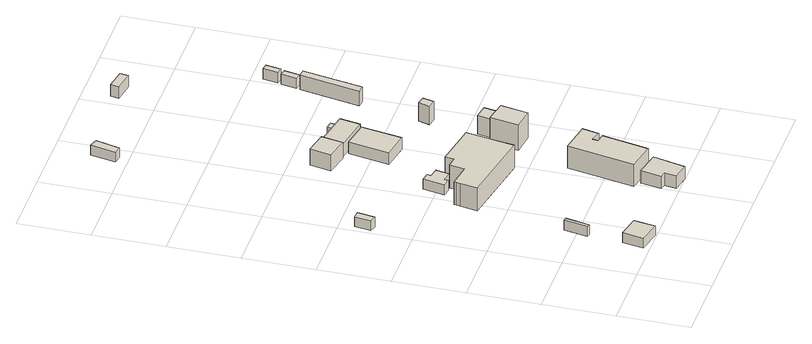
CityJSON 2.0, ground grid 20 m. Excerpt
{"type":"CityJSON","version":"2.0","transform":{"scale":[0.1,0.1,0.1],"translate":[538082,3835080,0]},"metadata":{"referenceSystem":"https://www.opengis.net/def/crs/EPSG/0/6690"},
"CityObjects":{
"building1":{"type":"Building","attributes":{"計測周辺長":25.28,"1/2500図郭":64,"区名":"此花区","町丁目名称":"梅町２丁目","街区番号":5,"class":"3001","usage":"431","storeysAboveGround":1,"BuildingDetailAttribute.buildingRoofEdgeArea":39.9,"BuildingDetailAttribute.buildingStructureType":"603","BuildingDetailAttribute.buildingStructureOrgType":"3","BuildingDetailAttribute.detailedUsage":"1720","BuildingDetailAttribute.specifiedBuildingCoverageRate":0.6,"BuildingDetailAttribute.surveyYear":2017,"BuildingTsunamiRiskAttribute.description":"1","BuildingTsunamiRiskAttribute.rank":"2","BuildingTsunamiRiskAttribute.depth":2.78,"BuildingHighTideRiskAttribute.description":"1","BuildingHighTideRiskAttribute.rank":"4","BuildingHighTideRiskAttribute.depth":5.55,"BuildingIDAttribute.prefecture":"27","BuildingIDAttribute.city":"27104"},"geometry":[{"type":"Solid","lod":"1","boundaries":[[[[0,1,2,3]],[[2,4,5,3]],[[1,6,4,2]],[[0,7,6,1]],[[3,5,7,0]],[[4,6,7,5]]]]}]},
"building2":{"type":"Building","attributes":{"class":"3001","BuildingDetailAttribute.specifiedBuildingCoverageRate":0.6,"BuildingDetailAttribute.surveyYear":2017,"BuildingTsunamiRiskAttribute.description":"1","BuildingTsunamiRiskAttribute.rank":"2","BuildingTsunamiRiskAttribute.depth":2.22,"BuildingHighTideRiskAttribute.description":"1","BuildingHighTideRiskAttribute.rank":"3","BuildingHighTideRiskAttribute.depth":4.99,"BuildingIDAttribute.prefecture":"27","BuildingIDAttribute.city":"27104"},"geometry":[{"type":"Solid","lod":"1","boundaries":[[[[8,9,10,11]],[[10,12,13,11]],[[9,14,12,10]],[[8,15,14,9]],[[11,13,15,8]],[[12,14,15,13]]]]}]},
"building3":{"type":"Building","attributes":{"計測周辺長":14.23,"1/2500図郭":64,"区名":"此花区","町丁目名称":"梅町２丁目","街区番号":5,"class":"3001","usage":"431","storeysAboveGround":1,"BuildingDetailAttribute.buildingRoofEdgeArea":10.69,"BuildingDetailAttribute.buildingStructureType":"610","BuildingDetailAttribute.buildingStructureOrgType":"2","BuildingDetailAttribute.detailedUsage":"1720","BuildingDetailAttribute.specifiedBuildingCoverageRate":0.6,"BuildingDetailAttribute.surveyYear":2017,"BuildingTsunamiRiskAttribute.description":"1","BuildingTsunamiRiskAttribute.rank":"2","BuildingTsunamiRiskAttribute.depth":2.41,"BuildingHighTideRiskAttribute.description":"1","BuildingHighTideRiskAttribute.rank":"3","BuildingHighTideRiskAttribute.depth":4,"BuildingIDAttribute.prefecture":"27","BuildingIDAttribute.city":"27104"},"geometry":[{"type":"Solid","lod":"1","boundaries":[[[[16,17,18,19]],[[18,20,21,19]],[[17,22,20,18]],[[16,23,22,17]],[[19,21,23,16]],[[20,22,23,21]]]]}]},
"building4":{"type":"Building","attributes":{"class":"3001","measuredHeight":3.1,"BuildingDetailAttribute.specifiedBuildingCoverageRate":0.6,"BuildingDetailAttribute.surveyYear":2017,"BuildingTsunamiRiskAttribute.description":"1","BuildingTsunamiRiskAttribute.rank":"3","BuildingTsunamiRiskAttribute.depth":3.03,"BuildingHighTideRiskAttribute.description":"1","BuildingHighTideRiskAttribute.rank":"4","BuildingHighTideRiskAttribute.depth":5.8,"BuildingIDAttribute.prefecture":"27","BuildingIDAttribute.city":"27104"},"geometry":[{"type":"Solid","lod":"1","boundaries":[[[[24,25,26,27,28,29,30,31]],[[30,32,33,31]],[[29,34,32,30]],[[28,35,34,29]],[[27,36,35,28]],[[26,37,36,27]],[[25,38,37,26]],[[24,39,38,25]],[[31,33,39,24]],[[32,34,35,36,37,38,39,33]]]]}]},
"building5":{"type":"Building","attributes":{"計測周辺長":71.61,"1/2500図郭":64,"区名":"此花区","町丁目名称":"梅町２丁目","街区番号":5,"class":"3001","usage":"431","measuredHeight":7,"storeysAboveGround":2,"BuildingDetailAttribute.buildingRoofEdgeArea":249.33,"BuildingDetailAttribute.buildingStructureType":"610","BuildingDetailAttribute.buildingStructureOrgType":"2","BuildingDetailAttribute.detailedUsage":"1720","BuildingDetailAttribute.specifiedBuildingCoverageRate":0.6,"BuildingDetailAttribute.surveyYear":2017,"BuildingTsunamiRiskAttribute.description":"1","BuildingTsunamiRiskAttribute.rank":"2","BuildingTsunamiRiskAttribute.depth":2.98,"BuildingHighTideRiskAttribute.description":"1","BuildingHighTideRiskAttribute.rank":"4","BuildingHighTideRiskAttribute.depth":5.75,"BuildingIDAttribute.prefecture":"27","BuildingIDAttribute.city":"27104"},"geometry":[{"type":"Solid","lod":"1","boundaries":[[[[40,41,42,43,44,45,46,47,48,49,50,51]],[[50,52,53,51]],[[49,54,52,50]],[[48,55,54,49]],[[47,56,55,48]],[[46,57,56,47]],[[45,58,57,46]],[[44,59,58,45]],[[43,60,59,44]],[[42,61,60,43]],[[41,62,61,42]],[[40,63,62,41]],[[51,53,63,40]],[[52,54,55,56,57,58,59,60,61,62,63,53]]]]}]},
"building6":{"type":"Building","attributes":{"計測周辺長":32.28,"1/2500図郭":64,"区名":"此花区","町丁目名称":"梅町２丁目","街区番号":5,"class":"3001","usage":"431","measuredHeight":3.9,"storeysAboveGround":1,"BuildingDetailAttribute.buildingRoofEdgeArea":58.72,"BuildingDetailAttribute.buildingStructureType":"610","BuildingDetailAttribute.buildingStructureOrgType":"2","BuildingDetailAttribute.detailedUsage":"1720","BuildingDetailAttribute.specifiedBuildingCoverageRate":0.6,"BuildingDetailAttribute.surveyYear":2017,"BuildingTsunamiRiskAttribute.description":"1","BuildingTsunamiRiskAttribute.rank":"2","BuildingTsunamiRiskAttribute.depth":2.8,"BuildingHighTideRiskAttribute.description":"1","BuildingHighTideRiskAttribute.rank":"4","BuildingHighTideRiskAttribute.depth":5.56,"BuildingIDAttribute.prefecture":"27","BuildingIDAttribute.city":"27104"},"geometry":[{"type":"Solid","lod":"1","boundaries":[[[[64,65,66,67,68,69]],[[68,70,71,69]],[[67,72,70,68]],[[66,73,72,67]],[[65,74,73,66]],[[64,75,74,65]],[[69,71,75,64]],[[70,72,73,74,75,71]]]]}]},
"building7":{"type":"Building","attributes":{"計測周辺長":61.29,"1/2500図郭":64,"区名":"此花区","町丁目名称":"梅町２丁目","街区番号":5,"class":"3001","usage":"431","measuredHeight":6.8,"storeysAboveGround":2,"BuildingDetailAttribute.buildingRoofEdgeArea":157.75,"BuildingDetailAttribute.buildingStructureType":"610","BuildingDetailAttribute.buildingStructureOrgType":"2","BuildingDetailAttribute.detailedUsage":"1720","BuildingDetailAttribute.specifiedBuildingCoverageRate":0.6,"BuildingDetailAttribute.surveyYear":2017,"BuildingTsunamiRiskAttribute.description":"1","BuildingTsunamiRiskAttribute.rank":"2","BuildingTsunamiRiskAttribute.depth":2.66,"BuildingHighTideRiskAttribute.description":"1","BuildingHighTideRiskAttribute.rank":"4","BuildingHighTideRiskAttribute.depth":5.42,"BuildingIDAttribute.prefecture":"27","BuildingIDAttribute.city":"27104"},"geometry":[{"type":"Solid","lod":"1","boundaries":[[[[76,77,78,79,80,81,82,83]],[[82,84,85,83]],[[81,86,84,82]],[[80,87,86,81]],[[79,88,87,80]],[[78,89,88,79]],[[77,90,89,78]],[[76,91,90,77]],[[83,85,91,76]],[[84,86,87,88,89,90,91,85]]]]}]},
"building8":{"type":"Building","attributes":{"計測周辺長":25.26,"1/2500図郭":64,"区名":"此花区","町丁目名称":"梅町２丁目","街区番号":5,"class":"3001","usage":"431","measuredHeight":5.1,"storeysAboveGround":1,"BuildingDetailAttribute.buildingRoofEdgeArea":39.84,"BuildingDetailAttribute.buildingStructureType":"610","BuildingDetailAttribute.buildingStructureOrgType":"2","BuildingDetailAttribute.detailedUsage":"1720","BuildingDetailAttribute.specifiedBuildingCoverageRate":0.6,"BuildingDetailAttribute.surveyYear":2017,"BuildingTsunamiRiskAttribute.description":"1","BuildingTsunamiRiskAttribute.rank":"2","BuildingTsunamiRiskAttribute.depth":2.7,"BuildingHighTideRiskAttribute.description":"1","BuildingHighTideRiskAttribute.rank":"4","BuildingHighTideRiskAttribute.depth":5.47,"BuildingIDAttribute.prefecture":"27","BuildingIDAttribute.city":"27104"},"geometry":[{"type":"Solid","lod":"1","boundaries":[[[[92,93,94,95]],[[94,96,97,95]],[[93,98,96,94]],[[92,99,98,93]],[[95,97,99,92]],[[96,98,99,97]]]]}]},
"building9":{"type":"Building","attributes":{"計測周辺長":19.05,"1/2500図郭":64,"区名":"此花区","町丁目名称":"梅町２丁目","街区番号":5,"class":"3001","usage":"431","storeysAboveGround":1,"BuildingDetailAttribute.buildingRoofEdgeArea":17.34,"BuildingDetailAttribute.buildingStructureType":"610","BuildingDetailAttribute.buildingStructureOrgType":"2","BuildingDetailAttribute.detailedUsage":"1720","BuildingDetailAttribute.specifiedBuildingCoverageRate":0.6,"BuildingDetailAttribute.surveyYear":2017,"BuildingTsunamiRiskAttribute.description":"1","BuildingTsunamiRiskAttribute.rank":"2","BuildingTsunamiRiskAttribute.depth":2.28,"BuildingHighTideRiskAttribute.description":"1","BuildingHighTideRiskAttribute.rank":"3","BuildingHighTideRiskAttribute.depth":4,"BuildingIDAttribute.prefecture":"27","BuildingIDAttribute.city":"27104"},"geometry":[{"type":"Solid","lod":"1","boundaries":[[[[100,101,102,103]],[[102,104,105,103]],[[101,106,104,102]],[[100,107,106,101]],[[103,105,107,100]],[[104,106,107,105]]]]}]},
"building10":{"type":"Building","attributes":{"計測周辺長":38.65,"1/2500図郭":64,"区名":"此花区","町丁目名称":"梅町２丁目","街区番号":5,"class":"3003","usage":"431","measuredHeight":3.6,"storeysAboveGround":1,"BuildingDetailAttribute.buildingRoofEdgeArea":89.83,"BuildingDetailAttribute.buildingStructureType":"610","BuildingDetailAttribute.buildingStructureOrgType":"2","BuildingDetailAttribute.detailedUsage":"1720","BuildingDetailAttribute.specifiedBuildingCoverageRate":0.6,"BuildingDetailAttribute.surveyYear":2017,"BuildingTsunamiRiskAttribute.description":"1","BuildingTsunamiRiskAttribute.rank":"2","BuildingTsunamiRiskAttribute.depth":2.9,"BuildingHighTideRiskAttribute.description":"1","BuildingHighTideRiskAttribute.rank":"4","BuildingHighTideRiskAttribute.depth":5.67,"BuildingIDAttribute.prefecture":"27","BuildingIDAttribute.city":"27104"},"geometry":[{"type":"Solid","lod":"1","boundaries":[[[[108,109,110,111]],[[110,112,113,111]],[[109,114,112,110]],[[108,115,114,109]],[[111,113,115,108]],[[112,114,115,113]]]]}]},
"building11":{"type":"Building","attributes":{"計測周辺長":33.17,"1/2500図郭":64,"区名":"此花区","町丁目名称":"梅町２丁目","街区番号":5,"class":"3003","usage":"431","measuredHeight":3.7,"storeysAboveGround":1,"BuildingDetailAttribute.buildingRoofEdgeArea":62.59,"BuildingDetailAttribute.buildingStructureType":"610","BuildingDetailAttribute.buildingStructureOrgType":"2","BuildingDetailAttribute.detailedUsage":"1720","BuildingDetailAttribute.specifiedBuildingCoverageRate":0.6,"BuildingDetailAttribute.surveyYear":2017,"BuildingTsunamiRiskAttribute.description":"1","BuildingTsunamiRiskAttribute.rank":"2","BuildingTsunamiRiskAttribute.depth":2.73,"BuildingHighTideRiskAttribute.description":"1","BuildingHighTideRiskAttribute.rank":"4","BuildingHighTideRiskAttribute.depth":5.5,"BuildingIDAttribute.prefecture":"27","BuildingIDAttribute.city":"27104"},"geometry":[{"type":"Solid","lod":"1","boundaries":[[[[116,117,118,119]],[[118,120,121,119]],[[117,122,120,118]],[[116,123,122,117]],[[119,121,123,116]],[[120,122,123,121]]]]}]},
"building12":{"type":"Building","attributes":{"計測周辺長":28.74,"1/2500図郭":64,"区名":"此花区","町丁目名称":"梅町２丁目","街区番号":5,"class":"3001","usage":"431","measuredHeight":7.8,"storeysAboveGround":2,"BuildingDetailAttribute.buildingRoofEdgeArea":50.89,"BuildingDetailAttribute.buildingStructureType":"610","BuildingDetailAttribute.buildingStructureOrgType":"2","BuildingDetailAttribute.detailedUsage":"1720","BuildingDetailAttribute.specifiedBuildingCoverageRate":0.6,"BuildingDetailAttribute.surveyYear":2017,"BuildingTsunamiRiskAttribute.description":"1","BuildingTsunamiRiskAttribute.rank":"2","BuildingTsunamiRiskAttribute.depth":2.91,"BuildingHighTideRiskAttribute.description":"1","BuildingHighTideRiskAttribute.rank":"4","BuildingHighTideRiskAttribute.depth":5.67,"BuildingIDAttribute.prefecture":"27","BuildingIDAttribute.city":"27104"},"geometry":[{"type":"Solid","lod":"1","boundaries":[[[[124,125,126,127,128]],[[127,129,130,128]],[[126,131,129,127]],[[125,132,131,126]],[[124,133,132,125]],[[128,130,133,124]],[[129,131,132,133,130]]]]}]},
"building13":{"type":"Building","attributes":{"class":"3001","BuildingDetailAttribute.specifiedBuildingCoverageRate":0.6,"BuildingDetailAttribute.surveyYear":2017,"BuildingTsunamiRiskAttribute.description":"1","BuildingTsunamiRiskAttribute.rank":"2","BuildingTsunamiRiskAttribute.depth":2.73,"BuildingHighTideRiskAttribute.description":"1","BuildingHighTideRiskAttribute.rank":"4","BuildingHighTideRiskAttribute.depth":5.5,"BuildingIDAttribute.prefecture":"27","BuildingIDAttribute.city":"27104"},"geometry":[{"type":"Solid","lod":"1","boundaries":[[[[134,135,136,137]],[[136,138,139,137]],[[135,140,138,136]],[[134,141,140,135]],[[137,139,141,134]],[[138,140,141,139]]]]}]},
"building14":{"type":"Building","attributes":{"計測周辺長":17.68,"1/2500図郭":64,"区名":"此花区","町丁目名称":"梅町２丁目","街区番号":5,"class":"3001","usage":"431","measuredHeight":5.7,"storeysAboveGround":1,"BuildingDetailAttribute.buildingRoofEdgeArea":19.42,"BuildingDetailAttribute.buildingStructureType":"610","BuildingDetailAttribute.buildingStructureOrgType":"2","BuildingDetailAttribute.detailedUsage":"1720","BuildingDetailAttribute.specifiedBuildingCoverageRate":0.6,"BuildingDetailAttribute.surveyYear":2017,"BuildingTsunamiRiskAttribute.description":"1","BuildingTsunamiRiskAttribute.rank":"2","BuildingTsunamiRiskAttribute.depth":2.91,"BuildingHighTideRiskAttribute.description":"1","BuildingHighTideRiskAttribute.rank":"4","BuildingHighTideRiskAttribute.depth":5.67,"BuildingIDAttribute.prefecture":"27","BuildingIDAttribute.city":"27104"},"geometry":[{"type":"Solid","lod":"1","boundaries":[[[[142,143,128,127]],[[128,144,145,127]],[[143,146,144,128]],[[142,147,146,143]],[[127,145,147,142]],[[144,146,147,145]]]]}]},
"building15":{"type":"Building","attributes":{"計測周辺長":11.59,"1/2500図郭":64,"区名":"此花区","町丁目名称":"梅町２丁目","街区番号":5,"class":"3001","usage":"431","measuredHeight":5.7,"storeysAboveGround":1,"BuildingDetailAttribute.buildingRoofEdgeArea":8.16,"BuildingDetailAttribute.buildingStructureType":"610","BuildingDetailAttribute.buildingStructureOrgType":"2","BuildingDetailAttribute.detailedUsage":"1720","BuildingDetailAttribute.specifiedBuildingCoverageRate":0.6,"BuildingDetailAttribute.surveyYear":2017,"BuildingTsunamiRiskAttribute.description":"1","BuildingTsunamiRiskAttribute.rank":"2","BuildingTsunamiRiskAttribute.depth":2.81,"BuildingHighTideRiskAttribute.description":"1","BuildingHighTideRiskAttribute.rank":"4","BuildingHighTideRiskAttribute.depth":5.57,"BuildingIDAttribute.prefecture":"27","BuildingIDAttribute.city":"27104"},"geometry":[{"type":"Solid","lod":"1","boundaries":[[[[148,149,150,151]],[[150,152,153,151]],[[149,154,152,150]],[[148,155,154,149]],[[151,153,155,148]],[[152,154,155,153]]]]}]},
"building16":{"type":"Building","attributes":{"計測周辺長":38.45,"1/2500図郭":64,"区名":"此花区","町丁目名称":"梅町２丁目","街区番号":5,"class":"3001","usage":"431","measuredHeight":4.4,"storeysAboveGround":1,"BuildingDetailAttribute.buildingRoofEdgeArea":36.44,"BuildingDetailAttribute.buildingStructureType":"610","BuildingDetailAttribute.buildingStructureOrgType":"2","BuildingDetailAttribute.detailedUsage":"1730","BuildingDetailAttribute.specifiedBuildingCoverageRate":0.6,"BuildingDetailAttribute.surveyYear":2017,"BuildingTsunamiRiskAttribute.description":"1","BuildingTsunamiRiskAttribute.rank":"2","BuildingTsunamiRiskAttribute.depth":2.76,"BuildingHighTideRiskAttribute.description":"1","BuildingHighTideRiskAttribute.rank":"4","BuildingHighTideRiskAttribute.depth":5.52,"BuildingIDAttribute.prefecture":"27","BuildingIDAttribute.city":"27104"},"geometry":[{"type":"Solid","lod":"1","boundaries":[[[[156,157,158,159]],[[158,160,161,159]],[[157,162,160,158]],[[156,163,162,157]],[[159,161,163,156]],[[160,162,163,161]]]]}]},
"building17":{"type":"Building","attributes":{"class":"3001","measuredHeight":3.5,"BuildingDetailAttribute.specifiedBuildingCoverageRate":0.6,"BuildingDetailAttribute.surveyYear":2017,"BuildingTsunamiRiskAttribute.description":"1","BuildingTsunamiRiskAttribute.rank":"2","BuildingTsunamiRiskAttribute.depth":2.45,"BuildingHighTideRiskAttribute.description":"1","BuildingHighTideRiskAttribute.rank":"4","BuildingHighTideRiskAttribute.depth":5.22,"BuildingIDAttribute.prefecture":"27","BuildingIDAttribute.city":"27104"},"geometry":[{"type":"Solid","lod":"1","boundaries":[[[[164,165,166,167]],[[166,168,169,167]],[[165,170,168,166]],[[164,171,170,165]],[[167,169,171,164]],[[168,170,171,169]]]]}]},
"building18":{"type":"Building","attributes":{"計測周辺長":12.36,"1/2500図郭":64,"区名":"此花区","町丁目名称":"梅町２丁目","街区番号":5,"class":"3001","usage":"454","measuredHeight":3,"storeysAboveGround":1,"BuildingDetailAttribute.buildingRoofEdgeArea":7.98,"BuildingDetailAttribute.buildingStructureType":"610","BuildingDetailAttribute.buildingStructureOrgType":"2","BuildingDetailAttribute.detailedUsage":"1930","BuildingDetailAttribute.specifiedBuildingCoverageRate":0.6,"BuildingDetailAttribute.surveyYear":2017,"BuildingTsunamiRiskAttribute.description":"1","BuildingTsunamiRiskAttribute.rank":"2","BuildingTsunamiRiskAttribute.depth":2.72,"BuildingHighTideRiskAttribute.description":"1","BuildingHighTideRiskAttribute.rank":"4","BuildingHighTideRiskAttribute.depth":5.48,"BuildingIDAttribute.prefecture":"27","BuildingIDAttribute.city":"27104"},"geometry":[{"type":"Solid","lod":"1","boundaries":[[[[172,173,174,175]],[[174,176,177,175]],[[173,178,176,174]],[[172,179,178,173]],[[175,177,179,172]],[[176,178,179,177]]]]}]},
"building19":{"type":"Building","attributes":{"計測周辺長":12.21,"1/2500図郭":64,"区名":"此花区","町丁目名称":"梅町２丁目","街区番号":5,"class":"3001","usage":"454","measuredHeight":3.3,"storeysAboveGround":1,"BuildingDetailAttribute.buildingRoofEdgeArea":7.6,"BuildingDetailAttribute.buildingStructureType":"610","BuildingDetailAttribute.buildingStructureOrgType":"2","BuildingDetailAttribute.detailedUsage":"1930","BuildingDetailAttribute.specifiedBuildingCoverageRate":0.6,"BuildingDetailAttribute.surveyYear":2017,"BuildingTsunamiRiskAttribute.description":"1","BuildingTsunamiRiskAttribute.rank":"2","BuildingTsunamiRiskAttribute.depth":2.72,"BuildingHighTideRiskAttribute.description":"1","BuildingHighTideRiskAttribute.rank":"4","BuildingHighTideRiskAttribute.depth":5.48,"BuildingIDAttribute.prefecture":"27","BuildingIDAttribute.city":"27104"},"geometry":[{"type":"Solid","lod":"1","boundaries":[[[[180,181,182,183]],[[182,184,185,183]],[[181,186,184,182]],[[180,187,186,181]],[[183,185,187,180]],[[184,186,187,185]]]]}]}
},
"vertices":[
[121,17,5],[132,77,5],[195,64,5],[185,3,5],[195,64,35],[185,3,35],[132,77,35],[121,17,35],
[135,171,5],[148,237,5],[158,235,5],[145,168,5],[158,235,35],[145,168,35],[148,237,35],[135,171,35],
[7,712,8],[14,759,8],[36,757,8],[27,707,8],[36,757,38],[27,707,38],[14,759,38],[7,712,38],
[225,577,3],[236,637,3],[260,633,3],[258,622,3],[285,617,3],[278,579,3],[250,584,3],[248,573,3],[250,584,34],[248,573,34],[278,579,34],[285,617,34],[258,622,34],[260,633,34],[236,637,34],[225,577,34],
[188,541,3],[253,532,3],[260,574,3],[290,570,3],[293,595,3],[418,573,3],[405,500,3],[403,490,3],[394,438,3],[176,476,3],[185,525,3],[187,535,3],[185,525,73],[187,535,73],[176,476,73],[394,438,73],[403,490,73],[405,500,73],[418,573,73],[293,595,73],[290,570,73],[260,574,73],[253,532,73],[188,541,73],
[413,11,4],[418,44,4],[401,48,4],[412,106,4],[483,92,4],[461,2,4],[483,92,42],[461,2,42],[412,106,42],[401,48,42],[418,44,42],[413,11,42],
[392,118,4],[428,306,4],[516,290,4],[506,244,4],[476,252,4],[474,237,4],[499,232,4],[472,102,4],[499,232,72],[472,102,72],[474,237,72],[476,252,72],[506,244,72],[516,290,72],[428,306,72],[392,118,72],
[252,887,4],[264,947,4],[327,934,4],[316,873,4],[327,934,54],[316,873,54],[264,947,54],[252,887,54],
[139,1431,7],[154,1501,7],[179,1493,7],[162,1426,7],[179,1493,37],[162,1426,37],[154,1501,37],[139,1431,37],
[321,752,4],[342,866,4],[418,852,4],[398,739,4],[418,852,40],[398,739,40],[342,866,40],[321,752,40],
[321,876,4],[331,934,4],[437,915,4],[427,858,4],[437,915,42],[427,858,42],[331,934,42],[321,876,42],
[534,440,5],[472,449,5],[486,529,5],[508,525,5],[548,517,5],[508,525,83],[548,517,83],[486,529,83],[472,449,83],[534,440,83],
[395,924,7],[398,938,7],[419,935,7],[416,920,7],[419,935,37],[416,920,37],[398,938,37],[395,924,37],
[517,571,5],[557,564,5],[548,517,62],[508,525,62],[557,564,62],[517,571,62],
[524,700,6],[534,732,6],[556,727,6],[549,695,6],[556,727,63],[549,695,63],[534,732,63],[524,700,63],
[560,897,6],[593,1065,6],[613,1063,6],[582,895,6],[613,1063,51],[582,895,51],[593,1065,51],[560,897,51],
[427,1501,7],[431,1525,7],[488,1516,7],[485,1492,7],[488,1516,42],[485,1492,42],[431,1525,42],[427,1501,42],
[595,1075,6],[603,1118,6],[621,1114,6],[613,1071,6],[621,1114,37],[613,1071,37],[603,1118,37],[595,1075,37],
[604,1126,7],[612,1169,7],[629,1166,7],[622,1123,7],[629,1166,40],[622,1123,40],[612,1169,40],[604,1126,40]
]}
